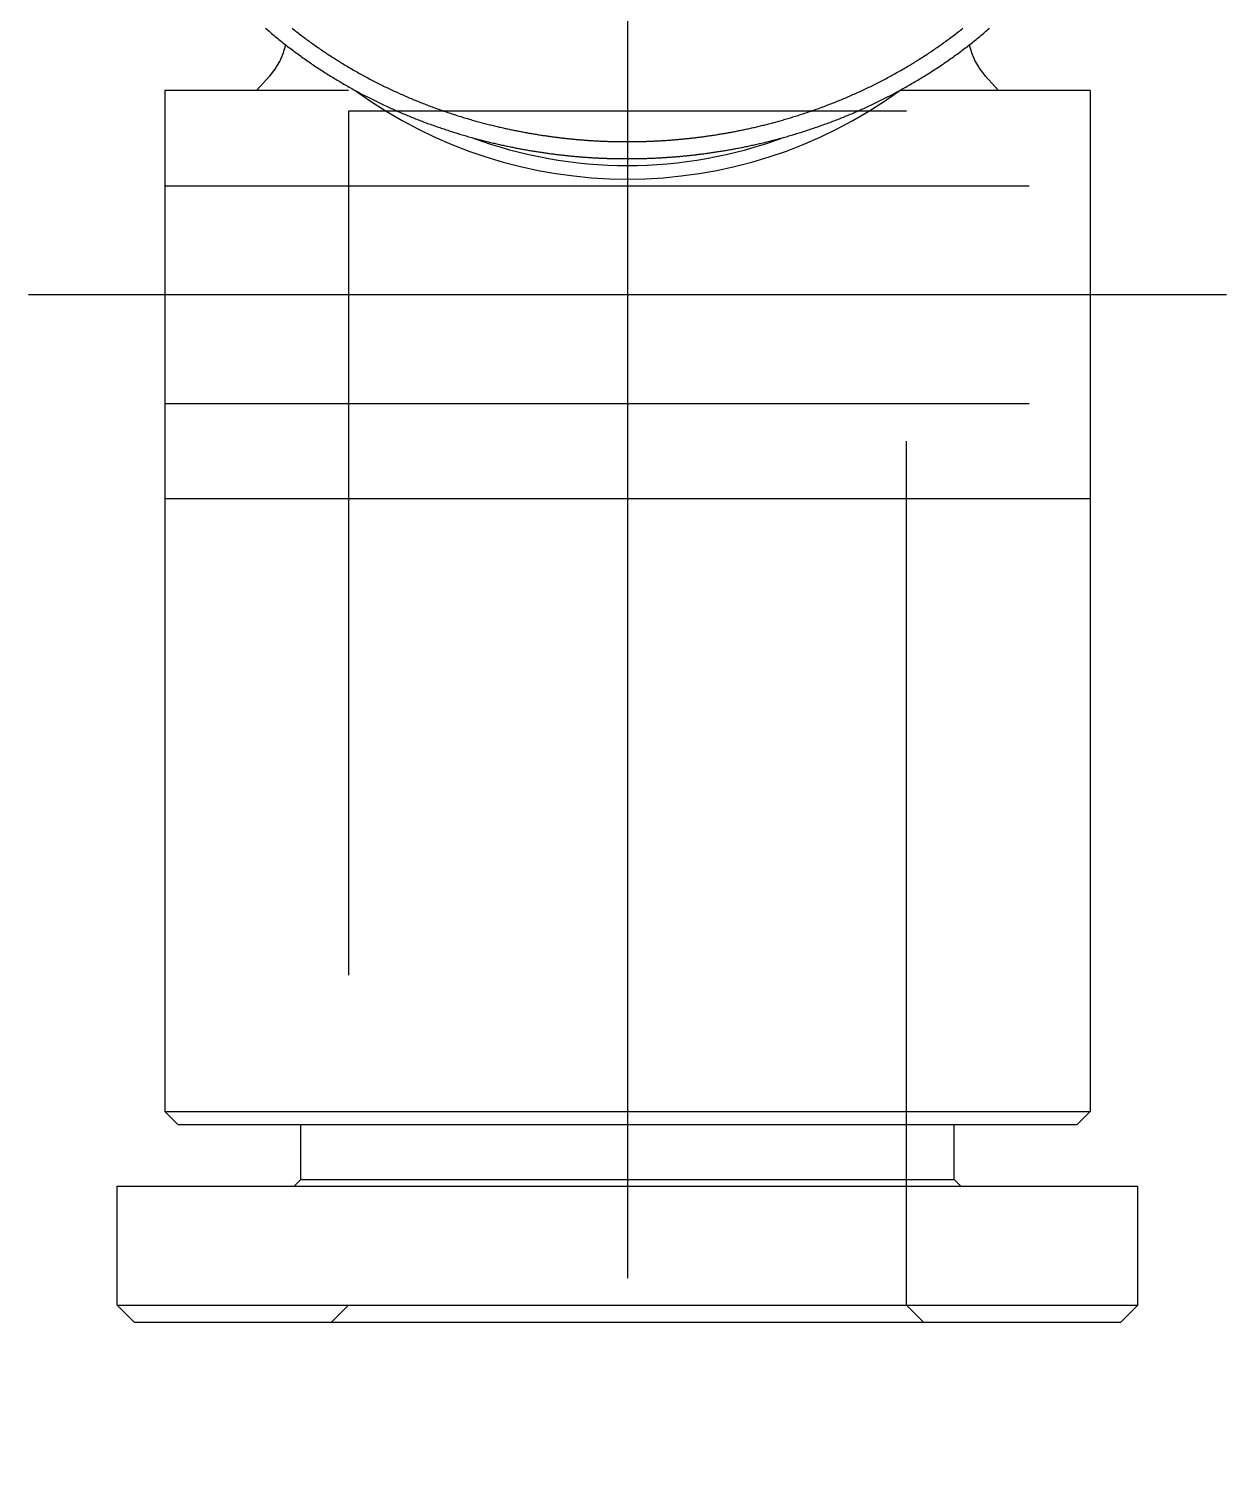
# Model space of a CAD drawing. Extents: x -7.3 to 56, y -18.1 to 32.4.
# Drawn here: x 37.68 to 55.28, y -2 to 19.01 of the extents above; entities that cross this region are included whole.
import ezdxf

# ---------------------------------------------------------------- set-up
doc = ezdxf.new("R2010")
doc.units = 0
doc.linetypes.add('CENTER', pattern=[50.8, 31.75, -6.35, 6.35, -6.35])
doc.linetypes.add('DASHED', pattern=[19.05, 12.7, -6.35])
doc.layers.get('0').update_dxf_attribs({"linetype": 'CONTINUOUS'})
doc.layers.add('CENTER', color=1, linetype='CENTER')

msp = doc.modelspace()

# ---------------------------------------------------------------- linework, layer by layer
at = {"color": 7, "linetype": 'CONTINUOUS'}
for p, q in [((41.2223, 18.3148), (41.029, 18.1)), ((51.7357, 18.3148), (51.929, 18.1)), ((39.679, 18.1), (39.679, 3.1)), ((42.3802, 18.1), (39.679, 18.1)), ((53.279, 18.1), (50.4777, 18.1)), ((53.279, 18.1), (53.279, 3.1)), ((53.279, 12.1), (39.679, 12.1)), ((39.679, 3.1), (53.279, 3.1)), ((39.879, 2.9), (39.679, 3.1)), ((53.079, 2.9), (53.279, 3.1)), ((53.079, 2.9), (39.879, 2.9)), ((41.679, 2.1), (41.679, 2.9)), ((51.279, 2.1), (51.279, 2.9)), ((38.979, 2), (53.979, 2)), ((38.979, 0.25), (38.979, 2)), ((41.679, 2.1), (41.579, 2)), ((41.679, 2.1), (51.279, 2.1)), ((51.279, 2.1), (51.379, 2)), ((53.979, 0.25), (53.979, 2)), ((38.979, 0.25), (53.979, 0.25)), ((38.979, 0.25), (39.229, 0)), ((53.729, 0), (53.979, 0.25)), ((39.229, 0), (53.729, 0))]:
    msp.add_line(p, q, dxfattribs=at)
at = {"color": 3, "linetype": 'DASHED'}
for p, q in [((42.379, 17.8), (42.379, 0.25)), ((50.579, 17.8), (42.379, 17.8)), ((50.579, 0.25), (50.579, 17.8)), ((39.679, 16.7), (53.279, 16.7)), ((39.679, 13.5), (53.279, 13.5)), ((42.129, 0), (42.379, 0.25)), ((50.829, 0), (50.579, 0.25))]:
    msp.add_line(p, q, dxfattribs=at)
at = {"color": 7}
for points in [[(41.1603, 19.0173, 0), (41.178, 19.0019, 0), (41.1957, 18.9866, 0), (41.2134, 18.9714, 0), (41.2312, 18.9562, 0), (41.2491, 18.9411, 0), (41.267, 18.9261, 0), (41.2849, 18.9111, 0), (41.3029, 18.8961, 0), (41.321, 18.8813, 0), (41.3391, 18.8664, 0), (41.3572, 18.8517, 0), (41.3754, 18.837, 0), (41.3936, 18.8224, 0), (41.4119, 18.8078, 0), (41.4302, 18.7933, 0), (41.4485, 18.7789, 0), (41.4669, 18.7645, 0), (41.4854, 18.7502, 0), (41.5039, 18.736, 0), (41.5224, 18.7218, 0), (41.541, 18.7077, 0), (41.5596, 18.6937, 0), (41.5782, 18.6797, 0), (41.5969, 18.6658, 0), (41.6156, 18.6519, 0), (41.6344, 18.6381, 0), (41.6531, 18.6244, 0), (41.672, 18.6107, 0), (41.6908, 18.5971, 0), (41.7097, 18.5836, 0), (41.7287, 18.5701, 0), (41.7476, 18.5567, 0), (41.7666, 18.5434, 0), (41.7857, 18.5301, 0), (41.8047, 18.5169, 0), (41.8238, 18.5038, 0), (41.8429, 18.4907, 0), (41.8621, 18.4777, 0), (41.8813, 18.4648, 0), (41.9005, 18.4519, 0), (41.9197, 18.4391, 0), (41.939, 18.4263, 0), (41.9583, 18.4137, 0), (41.9776, 18.401, 0), (41.997, 18.3885, 0), (42.0164, 18.376, 0), (42.0358, 18.3636, 0), (42.0552, 18.3513, 0), (42.0746, 18.339, 0), (42.0941, 18.3268, 0), (42.1136, 18.3147, 0), (42.1331, 18.3026, 0), (42.1527, 18.2906, 0), (42.1722, 18.2786, 0), (42.1918, 18.2668, 0), (42.2114, 18.255, 0), (42.231, 18.2432, 0), (42.2507, 18.2316, 0), (42.2703, 18.22, 0), (42.29, 18.2084, 0), (42.3097, 18.197, 0), (42.3294, 18.1856, 0), (42.3491, 18.1743, 0), (42.3689, 18.163, 0), (42.3886, 18.1518, 0), (42.4084, 18.1407, 0), (42.4282, 18.1296, 0), (42.448, 18.1187, 0), (42.4678, 18.1078, 0), (42.4876, 18.0969, 0), (42.5074, 18.0861, 0), (42.5273, 18.0754, 0), (42.5471, 18.0648, 0), (42.567, 18.0543, 0), (42.5869, 18.0438, 0), (42.6068, 18.0333, 0), (42.6266, 18.023, 0), (42.6465, 18.0127, 0), (42.6664, 18.0025, 0), (42.6863, 17.9923, 0), (42.7063, 17.9823, 0), (42.7262, 17.9722, 0), (42.7461, 17.9623, 0), (42.766, 17.9524, 0), (42.786, 17.9426, 0), (42.8059, 17.9329, 0), (42.8258, 17.9232, 0), (42.8458, 17.9136, 0), (42.8657, 17.9041, 0), (42.8857, 17.8946, 0), (42.9056, 17.8852, 0), (42.9256, 17.8759, 0), (42.9455, 17.8666, 0), (42.9655, 17.8574, 0), (42.9854, 17.8483, 0), (43.0054, 17.8392, 0), (43.0253, 17.8302, 0), (43.0453, 17.8213, 0), (43.0652, 17.8124, 0), (43.0852, 17.8036, 0), (43.1051, 17.7949, 0), (43.1251, 17.7862, 0), (43.145, 17.7776, 0), (43.165, 17.7691, 0), (43.1849, 17.7606, 0), (43.2048, 17.7522, 0), (43.2247, 17.7438, 0), (43.2446, 17.7355, 0), (43.2646, 17.7273, 0), (43.2845, 17.7192, 0), (43.3043, 17.7111, 0), (43.3242, 17.7031, 0), (43.3441, 17.6951, 0), (43.364, 17.6872, 0), (43.3839, 17.6794, 0), (43.4037, 17.6716, 0), (43.4236, 17.6639, 0), (43.4434, 17.6563, 0), (43.4632, 17.6487, 0), (43.483, 17.6412, 0), (43.5028, 17.6337, 0), (43.5226, 17.6263, 0), (43.5424, 17.619, 0), (43.5622, 17.6117, 0), (43.5819, 17.6045, 0), (43.6017, 17.5974, 0), (43.6214, 17.5903, 0), (43.6411, 17.5833, 0), (43.6608, 17.5763, 0), (43.6805, 17.5694, 0), (43.7002, 17.5626, 0), (43.7199, 17.5558, 0), (43.7395, 17.5491, 0), (43.7591, 17.5425, 0), (43.7787, 17.5359, 0), (43.7983, 17.5294, 0), (43.8179, 17.5229, 0), (43.8374, 17.5165, 0), (43.857, 17.5102, 0), (43.8765, 17.5039, 0), (43.896, 17.4976, 0), (43.9155, 17.4915, 0), (43.9349, 17.4854, 0), (43.9543, 17.4793, 0), (43.9737, 17.4734, 0), (43.9931, 17.4674, 0), (44.0125, 17.4616, 0), (44.0318, 17.4558, 0), (44.0511, 17.45, 0), (44.0704, 17.4444, 0), (44.0896, 17.4387, 0), (44.1088, 17.4332, 0), (44.128, 17.4277, 0), (44.1472, 17.4222, 0), (44.1663, 17.4169, 0), (44.1854, 17.4115, 0), (44.2044, 17.4063, 0), (44.2234, 17.401, 0), (44.2424, 17.3959, 0), (44.2614, 17.3908, 0), (44.2803, 17.3858, 0), (44.2992, 17.3808, 0), (44.318, 17.3758, 0), (44.3368, 17.371, 0), (44.3556, 17.3662, 0), (44.3743, 17.3614, 0), (44.393, 17.3567, 0), (44.4117, 17.352, 0), (44.4303, 17.3474, 0), (44.4488, 17.3429, 0), (44.4674, 17.3384, 0), (44.4858, 17.334, 0), (44.5043, 17.3296, 0), (44.5227, 17.3253, 0), (44.541, 17.321, 0), (44.5593, 17.3168, 0), (44.5776, 17.3126, 0), (44.5958, 17.3085, 0), (44.6139, 17.3044, 0), (44.632, 17.3004, 0), (44.6501, 17.2965, 0), (44.6681, 17.2926, 0), (44.6861, 17.2887, 0), (44.704, 17.2849, 0), (44.7218, 17.2812, 0), (44.7396, 17.2775, 0), (44.7574, 17.2738, 0), (44.7751, 17.2702, 0), (44.7927, 17.2666, 0), (44.8103, 17.2631, 0), (44.8278, 17.2597, 0), (44.8453, 17.2563, 0), (44.8627, 17.2529, 0), (44.8801, 17.2496, 0), (44.8974, 17.2463, 0), (44.9146, 17.2431, 0), (44.9318, 17.24, 0), (44.9489, 17.2368, 0), (44.9659, 17.2338, 0), (44.9829, 17.2307, 0), (44.9998, 17.2278, 0), (45.0167, 17.2248, 0), (45.0335, 17.2219, 0), (45.0502, 17.2191, 0), (45.0669, 17.2163, 0), (45.0835, 17.2136, 0), (45.1, 17.2109, 0), (45.1165, 17.2082, 0), (45.1329, 17.2056, 0), (45.1492, 17.203, 0), (45.1655, 17.2005, 0), (45.1816, 17.198, 0), (45.1977, 17.1956, 0), (45.2138, 17.1932, 0), (45.2297, 17.1908, 0), (45.2456, 17.1885, 0), (45.2615, 17.1862, 0), (45.2772, 17.184, 0), (45.2929, 17.1818, 0), (45.3086, 17.1796, 0), (45.3241, 17.1775, 0), (45.3397, 17.1754, 0), (45.3551, 17.1733, 0), (45.3705, 17.1713, 0), (45.3859, 17.1693, 0), (45.4012, 17.1673, 0), (45.4164, 17.1654, 0), (45.4316, 17.1635, 0), (45.4468, 17.1616, 0), (45.4619, 17.1598, 0), (45.4769, 17.158, 0), (45.4919, 17.1562, 0), (45.5068, 17.1545, 0), (45.5217, 17.1528, 0), (45.5366, 17.1511, 0), (45.5514, 17.1494, 0), (45.5661, 17.1478, 0), (45.5808, 17.1462, 0), (45.5955, 17.1447, 0), (45.6101, 17.1432, 0), (45.6247, 17.1417, 0), (45.6392, 17.1402, 0), (45.6537, 17.1388, 0), (45.6681, 17.1374, 0), (45.6825, 17.136, 0), (45.6969, 17.1347, 0), (45.7112, 17.1334, 0), (45.7255, 17.1321, 0), (45.7398, 17.1308, 0), (45.754, 17.1296, 0), (45.7682, 17.1284, 0), (45.7824, 17.1272, 0), (45.7965, 17.1261, 0), (45.8106, 17.125, 0), (45.8247, 17.1239, 0), (45.8387, 17.1228, 0), (45.8527, 17.1218, 0), (45.8667, 17.1208, 0), (45.8806, 17.1198, 0), (45.8945, 17.1189, 0), (45.9084, 17.1179, 0), (45.9223, 17.117, 0), (45.9361, 17.1162, 0), (45.95, 17.1153, 0), (45.9637, 17.1145, 0), (45.9775, 17.1137, 0), (45.9913, 17.1129, 0), (46.005, 17.1122, 0), (46.0187, 17.1114, 0), (46.0324, 17.1107, 0), (46.0461, 17.1101, 0), (46.0597, 17.1094, 0), (46.0734, 17.1088, 0), (46.087, 17.1082, 0), (46.1006, 17.1076, 0), (46.1142, 17.107, 0), (46.1278, 17.1065, 0), (46.1414, 17.106, 0), (46.1549, 17.1055, 0), (46.1685, 17.105, 0), (46.182, 17.1046, 0), (46.1955, 17.1042, 0), (46.2091, 17.1038, 0), (46.2226, 17.1034, 0), (46.2361, 17.103, 0), (46.2496, 17.1027, 0), (46.2631, 17.1024, 0), (46.2766, 17.1021, 0), (46.29, 17.1018, 0), (46.3035, 17.1016, 0), (46.317, 17.1013, 0), (46.3305, 17.1011, 0), (46.344, 17.1009, 0), (46.3575, 17.1007, 0), (46.3709, 17.1006, 0), (46.3844, 17.1004, 0), (46.3979, 17.1003, 0), (46.4114, 17.1002, 0), (46.4249, 17.1001, 0), (46.4384, 17.1001, 0), (46.4519, 17.1, 0), (46.4654, 17.1, 0), (46.479, 17.1, 0)], [(41.5497, 19.0177, 0), (41.5674, 19.0036, 0), (41.585, 18.9896, 0), (41.6028, 18.9757, 0), (41.6205, 18.9618, 0), (41.6383, 18.948, 0), (41.6562, 18.9342, 0), (41.6741, 18.9206, 0), (41.692, 18.9069, 0), (41.71, 18.8934, 0), (41.728, 18.8799, 0), (41.746, 18.8664, 0), (41.7641, 18.853, 0), (41.7822, 18.8397, 0), (41.8004, 18.8264, 0), (41.8185, 18.8133, 0), (41.8368, 18.8001, 0), (41.855, 18.787, 0), (41.8733, 18.774, 0), (41.8916, 18.7611, 0), (41.91, 18.7482, 0), (41.9284, 18.7354, 0), (41.9468, 18.7226, 0), (41.9653, 18.7099, 0), (41.9837, 18.6973, 0), (42.0022, 18.6847, 0), (42.0208, 18.6722, 0), (42.0394, 18.6598, 0), (42.058, 18.6474, 0), (42.0766, 18.6351, 0), (42.0952, 18.6228, 0), (42.1139, 18.6106, 0), (42.1326, 18.5985, 0), (42.1514, 18.5864, 0), (42.1701, 18.5744, 0), (42.1889, 18.5625, 0), (42.2077, 18.5506, 0), (42.2265, 18.5388, 0), (42.2454, 18.5271, 0), (42.2643, 18.5154, 0), (42.2832, 18.5038, 0), (42.3021, 18.4923, 0), (42.321, 18.4808, 0), (42.34, 18.4694, 0), (42.359, 18.458, 0), (42.378, 18.4467, 0), (42.397, 18.4355, 0), (42.416, 18.4244, 0), (42.4351, 18.4133, 0), (42.4541, 18.4022, 0), (42.4732, 18.3913, 0), (42.4923, 18.3804, 0), (42.5114, 18.3696, 0), (42.5306, 18.3588, 0), (42.5497, 18.3481, 0), (42.5689, 18.3375, 0), (42.588, 18.3269, 0), (42.6072, 18.3165, 0), (42.6264, 18.306, 0), (42.6456, 18.2957, 0), (42.6648, 18.2854, 0), (42.684, 18.2752, 0), (42.7033, 18.265, 0), (42.7225, 18.2549, 0), (42.7418, 18.2449, 0), (42.761, 18.2349, 0), (42.7803, 18.225, 0), (42.7996, 18.2152, 0), (42.8189, 18.2055, 0), (42.8381, 18.1958, 0), (42.8574, 18.1861, 0), (42.8767, 18.1766, 0), (42.896, 18.1671, 0), (42.9153, 18.1577, 0), (42.9346, 18.1483, 0), (42.954, 18.139, 0), (42.9733, 18.1298, 0), (42.9926, 18.1206, 0), (43.0119, 18.1115, 0), (43.0312, 18.1025, 0), (43.0506, 18.0935, 0), (43.0699, 18.0846, 0), (43.0892, 18.0757, 0), (43.1085, 18.0669, 0), (43.1279, 18.0582, 0), (43.1472, 18.0496, 0), (43.1665, 18.041, 0), (43.1858, 18.0325, 0), (43.2052, 18.024, 0), (43.2245, 18.0156, 0), (43.2438, 18.0073, 0), (43.2631, 17.999, 0), (43.2824, 17.9908, 0), (43.3017, 17.9826, 0), (43.321, 17.9745, 0), (43.3403, 17.9665, 0), (43.3596, 17.9585, 0), (43.3789, 17.9506, 0), (43.3982, 17.9428, 0), (43.4175, 17.935, 0), (43.4367, 17.9273, 0), (43.456, 17.9197, 0), (43.4752, 17.9121, 0), (43.4945, 17.9045, 0), (43.5137, 17.8971, 0), (43.5329, 17.8897, 0), (43.5522, 17.8823, 0), (43.5714, 17.875, 0), (43.5906, 17.8678, 0), (43.6097, 17.8607, 0), (43.6289, 17.8536, 0), (43.6481, 17.8465, 0), (43.6672, 17.8395, 0), (43.6864, 17.8326, 0), (43.7055, 17.8257, 0), (43.7246, 17.8189, 0), (43.7437, 17.8122, 0), (43.7628, 17.8055, 0), (43.7819, 17.7989, 0), (43.8009, 17.7923, 0), (43.82, 17.7858, 0), (43.839, 17.7794, 0), (43.858, 17.773, 0), (43.877, 17.7667, 0), (43.896, 17.7604, 0), (43.915, 17.7542, 0), (43.9339, 17.748, 0), (43.9528, 17.7419, 0), (43.9717, 17.7359, 0), (43.9906, 17.7299, 0), (44.0095, 17.724, 0), (44.0283, 17.7181, 0), (44.0471, 17.7123, 0), (44.0659, 17.7066, 0), (44.0847, 17.7009, 0), (44.1034, 17.6953, 0), (44.1222, 17.6897, 0), (44.1409, 17.6842, 0), (44.1595, 17.6788, 0), (44.1782, 17.6734, 0), (44.1968, 17.668, 0), (44.2153, 17.6628, 0), (44.2339, 17.6575, 0), (44.2524, 17.6524, 0), (44.2709, 17.6473, 0), (44.2893, 17.6422, 0), (44.3078, 17.6372, 0), (44.3262, 17.6323, 0), (44.3445, 17.6274, 0), (44.3628, 17.6225, 0), (44.3811, 17.6177, 0), (44.3993, 17.613, 0), (44.4176, 17.6083, 0), (44.4357, 17.6037, 0), (44.4539, 17.5992, 0), (44.472, 17.5947, 0), (44.49, 17.5902, 0), (44.508, 17.5858, 0), (44.526, 17.5814, 0), (44.5439, 17.5771, 0), (44.5618, 17.5729, 0), (44.5797, 17.5687, 0), (44.5975, 17.5645, 0), (44.6152, 17.5605, 0), (44.6329, 17.5564, 0), (44.6506, 17.5524, 0), (44.6682, 17.5485, 0), (44.6858, 17.5446, 0), (44.7033, 17.5407, 0), (44.7208, 17.5369, 0), (44.7382, 17.5332, 0), (44.7556, 17.5295, 0), (44.7729, 17.5259, 0), (44.7902, 17.5223, 0), (44.8074, 17.5187, 0), (44.8246, 17.5152, 0), (44.8417, 17.5118, 0), (44.8588, 17.5084, 0), (44.8758, 17.505, 0), (44.8928, 17.5017, 0), (44.9097, 17.4985, 0), (44.9265, 17.4952, 0), (44.9433, 17.4921, 0), (44.96, 17.489, 0), (44.9767, 17.4859, 0), (44.9933, 17.4829, 0), (45.0099, 17.4799, 0), (45.0263, 17.4769, 0), (45.0428, 17.474, 0), (45.0591, 17.4712, 0), (45.0754, 17.4684, 0), (45.0917, 17.4656, 0), (45.1079, 17.4629, 0), (45.124, 17.4603, 0), (45.14, 17.4576, 0), (45.156, 17.455, 0), (45.1719, 17.4525, 0), (45.1878, 17.45, 0), (45.2035, 17.4476, 0), (45.2193, 17.4451, 0), (45.2349, 17.4428, 0), (45.2505, 17.4404, 0), (45.266, 17.4382, 0), (45.2814, 17.4359, 0), (45.2968, 17.4337, 0), (45.3121, 17.4315, 0), (45.3273, 17.4294, 0), (45.3425, 17.4273, 0), (45.3576, 17.4252, 0), (45.3727, 17.4232, 0), (45.3877, 17.4212, 0), (45.4027, 17.4192, 0), (45.4176, 17.4173, 0), (45.4324, 17.4154, 0), (45.4472, 17.4135, 0), (45.462, 17.4116, 0), (45.4767, 17.4098, 0), (45.4913, 17.408, 0), (45.5059, 17.4063, 0), (45.5205, 17.4046, 0), (45.535, 17.4029, 0), (45.5494, 17.4012, 0), (45.5638, 17.3996, 0), (45.5782, 17.398, 0), (45.5925, 17.3964, 0), (45.6068, 17.3949, 0), (45.621, 17.3934, 0), (45.6352, 17.3919, 0), (45.6494, 17.3905, 0), (45.6635, 17.3891, 0), (45.6776, 17.3877, 0), (45.6916, 17.3863, 0), (45.7056, 17.385, 0), (45.7195, 17.3837, 0), (45.7334, 17.3824, 0), (45.7473, 17.3812, 0), (45.7612, 17.3799, 0), (45.775, 17.3788, 0), (45.7888, 17.3776, 0), (45.8025, 17.3765, 0), (45.8162, 17.3753, 0), (45.8299, 17.3743, 0), (45.8436, 17.3732, 0), (45.8572, 17.3722, 0), (45.8708, 17.3712, 0), (45.8844, 17.3702, 0), (45.8979, 17.3692, 0), (45.9114, 17.3683, 0), (45.9249, 17.3674, 0), (45.9384, 17.3665, 0), (45.9518, 17.3657, 0), (45.9652, 17.3649, 0), (45.9786, 17.3641, 0), (45.992, 17.3633, 0), (46.0054, 17.3625, 0), (46.0187, 17.3618, 0), (46.032, 17.3611, 0), (46.0453, 17.3604, 0), (46.0586, 17.3598, 0), (46.0718, 17.3591, 0), (46.0851, 17.3585, 0), (46.0983, 17.3579, 0), (46.1115, 17.3574, 0), (46.1247, 17.3568, 0), (46.1379, 17.3563, 0), (46.1511, 17.3558, 0), (46.1643, 17.3553, 0), (46.1774, 17.3549, 0), (46.1906, 17.3545, 0), (46.2037, 17.3541, 0), (46.2168, 17.3537, 0), (46.23, 17.3533, 0), (46.2431, 17.3529, 0), (46.2562, 17.3526, 0), (46.2693, 17.3523, 0), (46.2824, 17.352, 0), (46.2955, 17.3518, 0), (46.3086, 17.3515, 0), (46.3217, 17.3513, 0), (46.3348, 17.3511, 0), (46.3479, 17.3509, 0), (46.361, 17.3507, 0), (46.3741, 17.3506, 0), (46.3872, 17.3504, 0), (46.4003, 17.3503, 0), (46.4134, 17.3502, 0), (46.4265, 17.3501, 0), (46.4396, 17.3501, 0), (46.4527, 17.35, 0), (46.4658, 17.35, 0), (46.479, 17.35, 0)], [(46.479, 17.35, 0), (46.4921, 17.35, 0), (46.5052, 17.35, 0), (46.5184, 17.3501, 0), (46.5315, 17.3502, 0), (46.5446, 17.3502, 0), (46.5577, 17.3503, 0), (46.5708, 17.3505, 0), (46.5839, 17.3506, 0), (46.597, 17.3508, 0), (46.6101, 17.351, 0), (46.6232, 17.3512, 0), (46.6363, 17.3514, 0), (46.6494, 17.3517, 0), (46.6625, 17.3519, 0), (46.6756, 17.3522, 0), (46.6887, 17.3525, 0), (46.7018, 17.3528, 0), (46.7149, 17.3532, 0), (46.728, 17.3536, 0), (46.7412, 17.354, 0), (46.7543, 17.3544, 0), (46.7674, 17.3548, 0), (46.7806, 17.3553, 0), (46.7937, 17.3557, 0), (46.8069, 17.3562, 0), (46.8201, 17.3568, 0), (46.8333, 17.3573, 0), (46.8465, 17.3579, 0), (46.8597, 17.3585, 0), (46.873, 17.3591, 0), (46.8862, 17.3597, 0), (46.8995, 17.3604, 0), (46.9128, 17.3611, 0), (46.9261, 17.3618, 0), (46.9394, 17.3625, 0), (46.9527, 17.3632, 0), (46.9661, 17.364, 0), (46.9794, 17.3648, 0), (46.9928, 17.3656, 0), (47.0063, 17.3664, 0), (47.0197, 17.3673, 0), (47.0332, 17.3682, 0), (47.0467, 17.3691, 0), (47.0602, 17.37, 0), (47.0737, 17.371, 0), (47.0873, 17.372, 0), (47.1009, 17.373, 0), (47.1145, 17.374, 0), (47.1282, 17.3751, 0), (47.1419, 17.3762, 0), (47.1556, 17.3773, 0), (47.1693, 17.3784, 0), (47.1831, 17.3796, 0), (47.1969, 17.3807, 0), (47.2108, 17.3819, 0), (47.2246, 17.3832, 0), (47.2386, 17.3844, 0), (47.2525, 17.3857, 0), (47.2665, 17.387, 0), (47.2805, 17.3883, 0), (47.2946, 17.3897, 0), (47.3087, 17.3911, 0), (47.3228, 17.3925, 0), (47.337, 17.394, 0), (47.3513, 17.3954, 0), (47.3655, 17.3969, 0), (47.3798, 17.3985, 0), (47.3942, 17.4, 0), (47.4086, 17.4016, 0), (47.423, 17.4032, 0), (47.4375, 17.4049, 0), (47.4521, 17.4066, 0), (47.4667, 17.4083, 0), (47.4813, 17.4101, 0), (47.496, 17.4118, 0), (47.5108, 17.4136, 0), (47.5256, 17.4155, 0), (47.5404, 17.4174, 0), (47.5553, 17.4193, 0), (47.5703, 17.4213, 0), (47.5853, 17.4232, 0), (47.6003, 17.4253, 0), (47.6155, 17.4273, 0), (47.6307, 17.4294, 0), (47.6459, 17.4315, 0), (47.6612, 17.4337, 0), (47.6766, 17.4359, 0), (47.692, 17.4382, 0), (47.7075, 17.4404, 0), (47.723, 17.4428, 0), (47.7387, 17.4451, 0), (47.7543, 17.4475, 0), (47.7701, 17.45, 0), (47.7859, 17.4525, 0), (47.8018, 17.455, 0), (47.8178, 17.4576, 0), (47.8338, 17.4602, 0), (47.8499, 17.4628, 0), (47.866, 17.4655, 0), (47.8822, 17.4683, 0), (47.8985, 17.4711, 0), (47.9149, 17.4739, 0), (47.9313, 17.4768, 0), (47.9477, 17.4797, 0), (47.9643, 17.4827, 0), (47.9808, 17.4857, 0), (47.9975, 17.4887, 0), (48.0142, 17.4918, 0), (48.031, 17.495, 0), (48.0478, 17.4982, 0), (48.0647, 17.5014, 0), (48.0816, 17.5047, 0), (48.0986, 17.5081, 0), (48.1157, 17.5115, 0), (48.1328, 17.5149, 0), (48.15, 17.5184, 0), (48.1672, 17.5219, 0), (48.1845, 17.5255, 0), (48.2018, 17.5292, 0), (48.2192, 17.5329, 0), (48.2367, 17.5366, 0), (48.2541, 17.5404, 0), (48.2717, 17.5442, 0), (48.2892, 17.5481, 0), (48.3068, 17.5521, 0), (48.3245, 17.5561, 0), (48.3422, 17.5602, 0), (48.36, 17.5643, 0), (48.3778, 17.5684, 0), (48.3956, 17.5726, 0), (48.4135, 17.5769, 0), (48.4314, 17.5812, 0), (48.4494, 17.5856, 0), (48.4674, 17.59, 0), (48.4854, 17.5945, 0), (48.5035, 17.599, 0), (48.5216, 17.6036, 0), (48.5398, 17.6082, 0), (48.558, 17.6129, 0), (48.5762, 17.6177, 0), (48.5944, 17.6225, 0), (48.6128, 17.6273, 0), (48.6311, 17.6322, 0), (48.6495, 17.6372, 0), (48.6679, 17.6422, 0), (48.6863, 17.6473, 0), (48.7048, 17.6524, 0), (48.7233, 17.6576, 0), (48.7418, 17.6628, 0), (48.7604, 17.6681, 0), (48.779, 17.6735, 0), (48.7976, 17.6789, 0), (48.8162, 17.6844, 0), (48.8349, 17.6899, 0), (48.8536, 17.6954, 0), (48.8724, 17.7011, 0), (48.8911, 17.7068, 0), (48.9099, 17.7125, 0), (48.9287, 17.7183, 0), (48.9476, 17.7242, 0), (48.9664, 17.7301, 0), (48.9853, 17.7361, 0), (49.0042, 17.7421, 0), (49.0231, 17.7482, 0), (49.0421, 17.7543, 0), (49.0611, 17.7605, 0), (49.08, 17.7668, 0), (49.0991, 17.7731, 0), (49.1181, 17.7795, 0), (49.1371, 17.7859, 0), (49.1562, 17.7924, 0), (49.1753, 17.799, 0), (49.1944, 17.8056, 0), (49.2135, 17.8123, 0), (49.2326, 17.819, 0), (49.2518, 17.8258, 0), (49.2709, 17.8327, 0), (49.2901, 17.8396, 0), (49.3093, 17.8466, 0), (49.3285, 17.8536, 0), (49.3477, 17.8607, 0), (49.3669, 17.8679, 0), (49.3862, 17.8751, 0), (49.4054, 17.8824, 0), (49.4247, 17.8897, 0), (49.4439, 17.8971, 0), (49.4632, 17.9046, 0), (49.4825, 17.9121, 0), (49.5017, 17.9197, 0), (49.521, 17.9273, 0), (49.5403, 17.935, 0), (49.5596, 17.9428, 0), (49.5789, 17.9506, 0), (49.5982, 17.9585, 0), (49.6176, 17.9665, 0), (49.6369, 17.9745, 0), (49.6562, 17.9826, 0), (49.6755, 17.9907, 0), (49.6948, 17.9989, 0), (49.7141, 18.0072, 0), (49.7335, 18.0155, 0), (49.7528, 18.0239, 0), (49.7721, 18.0324, 0), (49.7914, 18.0409, 0), (49.8107, 18.0495, 0), (49.8301, 18.0582, 0), (49.8494, 18.0669, 0), (49.8687, 18.0757, 0), (49.888, 18.0845, 0), (49.9074, 18.0935, 0), (49.9267, 18.1024, 0), (49.946, 18.1115, 0), (49.9654, 18.1206, 0), (49.9847, 18.1298, 0), (50.004, 18.139, 0), (50.0233, 18.1484, 0), (50.0426, 18.1577, 0), (50.062, 18.1672, 0), (50.0813, 18.1767, 0), (50.1006, 18.1863, 0), (50.1199, 18.1959, 0), (50.1392, 18.2056, 0), (50.1585, 18.2154, 0), (50.1777, 18.2252, 0), (50.197, 18.2351, 0), (50.2163, 18.2451, 0), (50.2355, 18.2551, 0), (50.2548, 18.2652, 0), (50.274, 18.2754, 0), (50.2932, 18.2856, 0), (50.3125, 18.2959, 0), (50.3317, 18.3063, 0), (50.3509, 18.3167, 0), (50.37, 18.3272, 0), (50.3892, 18.3377, 0), (50.4084, 18.3484, 0), (50.4275, 18.3591, 0), (50.4466, 18.3698, 0), (50.4657, 18.3806, 0), (50.4848, 18.3915, 0), (50.5039, 18.4024, 0), (50.523, 18.4135, 0), (50.542, 18.4245, 0), (50.5611, 18.4357, 0), (50.5801, 18.4469, 0), (50.5991, 18.4581, 0), (50.618, 18.4695, 0), (50.637, 18.4809, 0), (50.6559, 18.4923, 0), (50.6749, 18.5039, 0), (50.6937, 18.5155, 0), (50.7126, 18.5271, 0), (50.7315, 18.5389, 0), (50.7503, 18.5506, 0), (50.7691, 18.5625, 0), (50.7879, 18.5744, 0), (50.8066, 18.5864, 0), (50.8254, 18.5984, 0), (50.8441, 18.6106, 0), (50.8627, 18.6227, 0), (50.8814, 18.635, 0), (50.9, 18.6473, 0), (50.9186, 18.6597, 0), (50.9372, 18.6721, 0), (50.9557, 18.6846, 0), (50.9742, 18.6972, 0), (50.9927, 18.7098, 0), (51.0112, 18.7225, 0), (51.0296, 18.7352, 0), (51.048, 18.7481, 0), (51.0663, 18.761, 0), (51.0846, 18.7739, 0), (51.1029, 18.7869, 0), (51.1212, 18.8, 0), (51.1394, 18.8132, 0), (51.1576, 18.8264, 0), (51.1757, 18.8396, 0), (51.1939, 18.853, 0), (51.2119, 18.8664, 0), (51.23, 18.8798, 0), (51.248, 18.8934, 0), (51.2659, 18.9069, 0), (51.2838, 18.9206, 0), (51.3017, 18.9343, 0), (51.3196, 18.948, 0), (51.3374, 18.9619, 0), (51.3551, 18.9758, 0), (51.3729, 18.9897, 0), (51.3905, 19.0037, 0), (51.4082, 19.0178, 0)], [(46.479, 17.1, 0), (46.4925, 17.1, 0), (46.506, 17.1, 0), (46.5195, 17.1001, 0), (46.533, 17.1002, 0), (46.5465, 17.1002, 0), (46.56, 17.1004, 0), (46.5735, 17.1005, 0), (46.587, 17.1006, 0), (46.6005, 17.1008, 0), (46.614, 17.101, 0), (46.6275, 17.1012, 0), (46.641, 17.1014, 0), (46.6544, 17.1017, 0), (46.6679, 17.102, 0), (46.6814, 17.1023, 0), (46.6949, 17.1026, 0), (46.7084, 17.1029, 0), (46.7219, 17.1033, 0), (46.7354, 17.1037, 0), (46.749, 17.1041, 0), (46.7625, 17.1045, 0), (46.776, 17.105, 0), (46.7896, 17.1054, 0), (46.8031, 17.1059, 0), (46.8167, 17.1064, 0), (46.8302, 17.107, 0), (46.8438, 17.1075, 0), (46.8574, 17.1081, 0), (46.871, 17.1087, 0), (46.8847, 17.1094, 0), (46.8983, 17.11, 0), (46.912, 17.1107, 0), (46.9257, 17.1114, 0), (46.9394, 17.1121, 0), (46.9531, 17.1128, 0), (46.9668, 17.1136, 0), (46.9806, 17.1144, 0), (46.9943, 17.1152, 0), (47.0081, 17.1161, 0), (47.022, 17.1169, 0), (47.0358, 17.1178, 0), (47.0497, 17.1187, 0), (47.0636, 17.1197, 0), (47.0775, 17.1206, 0), (47.0914, 17.1216, 0), (47.1054, 17.1226, 0), (47.1194, 17.1237, 0), (47.1334, 17.1247, 0), (47.1475, 17.1258, 0), (47.1616, 17.1269, 0), (47.1757, 17.1281, 0), (47.1899, 17.1292, 0), (47.2041, 17.1304, 0), (47.2183, 17.1316, 0), (47.2326, 17.1329, 0), (47.2469, 17.1342, 0), (47.2612, 17.1354, 0), (47.2756, 17.1368, 0), (47.29, 17.1381, 0), (47.3044, 17.1395, 0), (47.3189, 17.1409, 0), (47.3334, 17.1423, 0), (47.348, 17.1438, 0), (47.3626, 17.1453, 0), (47.3772, 17.1468, 0), (47.3919, 17.1483, 0), (47.4067, 17.1499, 0), (47.4215, 17.1515, 0), (47.4363, 17.1532, 0), (47.4512, 17.1548, 0), (47.4661, 17.1565, 0), (47.4811, 17.1583, 0), (47.4961, 17.16, 0), (47.5112, 17.1618, 0), (47.5263, 17.1637, 0), (47.5415, 17.1656, 0), (47.5568, 17.1675, 0), (47.5721, 17.1694, 0), (47.5874, 17.1714, 0), (47.6028, 17.1734, 0), (47.6183, 17.1754, 0), (47.6338, 17.1775, 0), (47.6494, 17.1796, 0), (47.665, 17.1818, 0), (47.6807, 17.184, 0), (47.6965, 17.1862, 0), (47.7123, 17.1885, 0), (47.7282, 17.1908, 0), (47.7441, 17.1932, 0), (47.7602, 17.1955, 0), (47.7763, 17.198, 0), (47.7924, 17.2005, 0), (47.8087, 17.203, 0), (47.825, 17.2055, 0), (47.8413, 17.2081, 0), (47.8578, 17.2108, 0), (47.8743, 17.2135, 0), (47.8909, 17.2162, 0), (47.9075, 17.219, 0), (47.9242, 17.2218, 0), (47.941, 17.2247, 0), (47.9578, 17.2276, 0), (47.9747, 17.2306, 0), (47.9917, 17.2336, 0), (48.0087, 17.2366, 0), (48.0258, 17.2397, 0), (48.0429, 17.2429, 0), (48.0601, 17.2461, 0), (48.0774, 17.2493, 0), (48.0947, 17.2526, 0), (48.1121, 17.256, 0), (48.1296, 17.2594, 0), (48.1471, 17.2628, 0), (48.1647, 17.2663, 0), (48.1823, 17.2699, 0), (48.2, 17.2735, 0), (48.2178, 17.2771, 0), (48.2356, 17.2808, 0), (48.2535, 17.2846, 0), (48.2714, 17.2884, 0), (48.2893, 17.2922, 0), (48.3073, 17.2961, 0), (48.3254, 17.3001, 0), (48.3435, 17.3041, 0), (48.3617, 17.3082, 0), (48.3799, 17.3123, 0), (48.3981, 17.3165, 0), (48.4164, 17.3207, 0), (48.4347, 17.325, 0), (48.4531, 17.3293, 0), (48.4716, 17.3337, 0), (48.49, 17.3382, 0), (48.5085, 17.3427, 0), (48.5271, 17.3472, 0), (48.5457, 17.3519, 0), (48.5643, 17.3565, 0), (48.583, 17.3613, 0), (48.6017, 17.366, 0), (48.6205, 17.3709, 0), (48.6392, 17.3758, 0), (48.6581, 17.3807, 0), (48.6769, 17.3857, 0), (48.6958, 17.3908, 0), (48.7148, 17.3959, 0), (48.7337, 17.4011, 0), (48.7528, 17.4063, 0), (48.7718, 17.4116, 0), (48.7909, 17.4169, 0), (48.81, 17.4223, 0), (48.8291, 17.4278, 0), (48.8483, 17.4333, 0), (48.8675, 17.4389, 0), (48.8867, 17.4445, 0), (48.906, 17.4502, 0), (48.9253, 17.4559, 0), (48.9446, 17.4617, 0), (48.9639, 17.4676, 0), (48.9833, 17.4735, 0), (49.0027, 17.4795, 0), (49.0221, 17.4856, 0), (49.0416, 17.4917, 0), (49.061, 17.4978, 0), (49.0805, 17.504, 0), (49.1, 17.5103, 0), (49.1196, 17.5167, 0), (49.1391, 17.5231, 0), (49.1587, 17.5295, 0), (49.1783, 17.536, 0), (49.198, 17.5426, 0), (49.2176, 17.5493, 0), (49.2373, 17.556, 0), (49.2569, 17.5627, 0), (49.2766, 17.5695, 0), (49.2964, 17.5764, 0), (49.3161, 17.5834, 0), (49.3358, 17.5904, 0), (49.3556, 17.5975, 0), (49.3754, 17.6046, 0), (49.3952, 17.6118, 0), (49.415, 17.619, 0), (49.4348, 17.6264, 0), (49.4546, 17.6337, 0), (49.4745, 17.6412, 0), (49.4943, 17.6487, 0), (49.5142, 17.6563, 0), (49.5341, 17.6639, 0), (49.5539, 17.6716, 0), (49.5738, 17.6794, 0), (49.5937, 17.6872, 0), (49.6136, 17.6951, 0), (49.6335, 17.703, 0), (49.6535, 17.7111, 0), (49.6734, 17.7191, 0), (49.6933, 17.7273, 0), (49.7132, 17.7355, 0), (49.7332, 17.7438, 0), (49.7531, 17.7521, 0), (49.773, 17.7605, 0), (49.793, 17.769, 0), (49.8129, 17.7775, 0), (49.8329, 17.7861, 0), (49.8528, 17.7948, 0), (49.8727, 17.8035, 0), (49.8927, 17.8123, 0), (49.9126, 17.8212, 0), (49.9326, 17.8302, 0), (49.9525, 17.8392, 0), (49.9725, 17.8482, 0), (49.9924, 17.8574, 0), (50.0124, 17.8666, 0), (50.0323, 17.8759, 0), (50.0523, 17.8852, 0), (50.0723, 17.8946, 0), (50.0922, 17.9041, 0), (50.1122, 17.9137, 0), (50.1321, 17.9233, 0), (50.1521, 17.933, 0), (50.172, 17.9427, 0), (50.192, 17.9525, 0), (50.2119, 17.9624, 0), (50.2318, 17.9724, 0), (50.2518, 17.9824, 0), (50.2717, 17.9925, 0), (50.2916, 18.0027, 0), (50.3115, 18.0129, 0), (50.3314, 18.0232, 0), (50.3513, 18.0336, 0), (50.3712, 18.044, 0), (50.3911, 18.0545, 0), (50.4109, 18.0651, 0), (50.4308, 18.0757, 0), (50.4506, 18.0864, 0), (50.4705, 18.0972, 0), (50.4903, 18.108, 0), (50.5101, 18.1189, 0), (50.5299, 18.1299, 0), (50.5497, 18.1409, 0), (50.5694, 18.152, 0), (50.5892, 18.1632, 0), (50.6089, 18.1745, 0), (50.6287, 18.1858, 0), (50.6484, 18.1972, 0), (50.668, 18.2086, 0), (50.6877, 18.2201, 0), (50.7074, 18.2317, 0), (50.727, 18.2434, 0), (50.7466, 18.2551, 0), (50.7662, 18.2669, 0), (50.7858, 18.2787, 0), (50.8054, 18.2906, 0), (50.8249, 18.3026, 0), (50.8444, 18.3147, 0), (50.8639, 18.3268, 0), (50.8834, 18.339, 0), (50.9028, 18.3513, 0), (50.9222, 18.3636, 0), (50.9416, 18.376, 0), (50.961, 18.3885, 0), (50.9804, 18.401, 0), (50.9997, 18.4136, 0), (51.019, 18.4262, 0), (51.0382, 18.439, 0), (51.0575, 18.4518, 0), (51.0767, 18.4646, 0), (51.0959, 18.4776, 0), (51.115, 18.4906, 0), (51.1341, 18.5036, 0), (51.1532, 18.5168, 0), (51.1723, 18.53, 0), (51.1913, 18.5433, 0), (51.2103, 18.5566, 0), (51.2293, 18.57, 0), (51.2482, 18.5835, 0), (51.2671, 18.597, 0), (51.286, 18.6106, 0), (51.3048, 18.6243, 0), (51.3236, 18.638, 0), (51.3423, 18.6518, 0), (51.3611, 18.6657, 0), (51.3797, 18.6797, 0), (51.3984, 18.6936, 0), (51.417, 18.7077, 0), (51.4355, 18.7218, 0), (51.454, 18.736, 0), (51.4725, 18.7503, 0), (51.491, 18.7646, 0), (51.5093, 18.779, 0), (51.5277, 18.7934, 0), (51.546, 18.8079, 0), (51.5643, 18.8225, 0), (51.5825, 18.8371, 0), (51.6007, 18.8518, 0), (51.6188, 18.8666, 0), (51.6369, 18.8814, 0), (51.6549, 18.8963, 0), (51.6729, 18.9112, 0), (51.6909, 18.9262, 0), (51.7088, 18.9412, 0), (51.7267, 18.9564, 0), (51.7445, 18.9715, 0), (51.7622, 18.9867, 0), (51.7799, 19.002, 0), (51.7976, 19.0174, 0)]]:
    msp.add_polyline3d(points, dxfattribs=at)
at = {"color": 7, "linetype": 'CONTINUOUS'}
for centre, radius, start, end in [((40.479, 18.9837), 1, 318.01279, 347.81769), ((52.479, 18.9837), 1, 192.18231, 221.98721), ((46.479, 23.6), 6.8, 233.92743, 306.07257), ((46.479, 23.6), 6.6, 249.65896, 290.34104)]:
    msp.add_arc(centre, radius, start, end, dxfattribs=at)
at = {"layer": 'CENTER', "color": 1, "linetype": 'CENTER'}
for p, q in [((46.479, 32.4), (46.479, -2)), ((55.279, 15.1), (37.679, 15.1))]:
    msp.add_line(p, q, dxfattribs=at)

doc.saveas('drawing.dxf')
